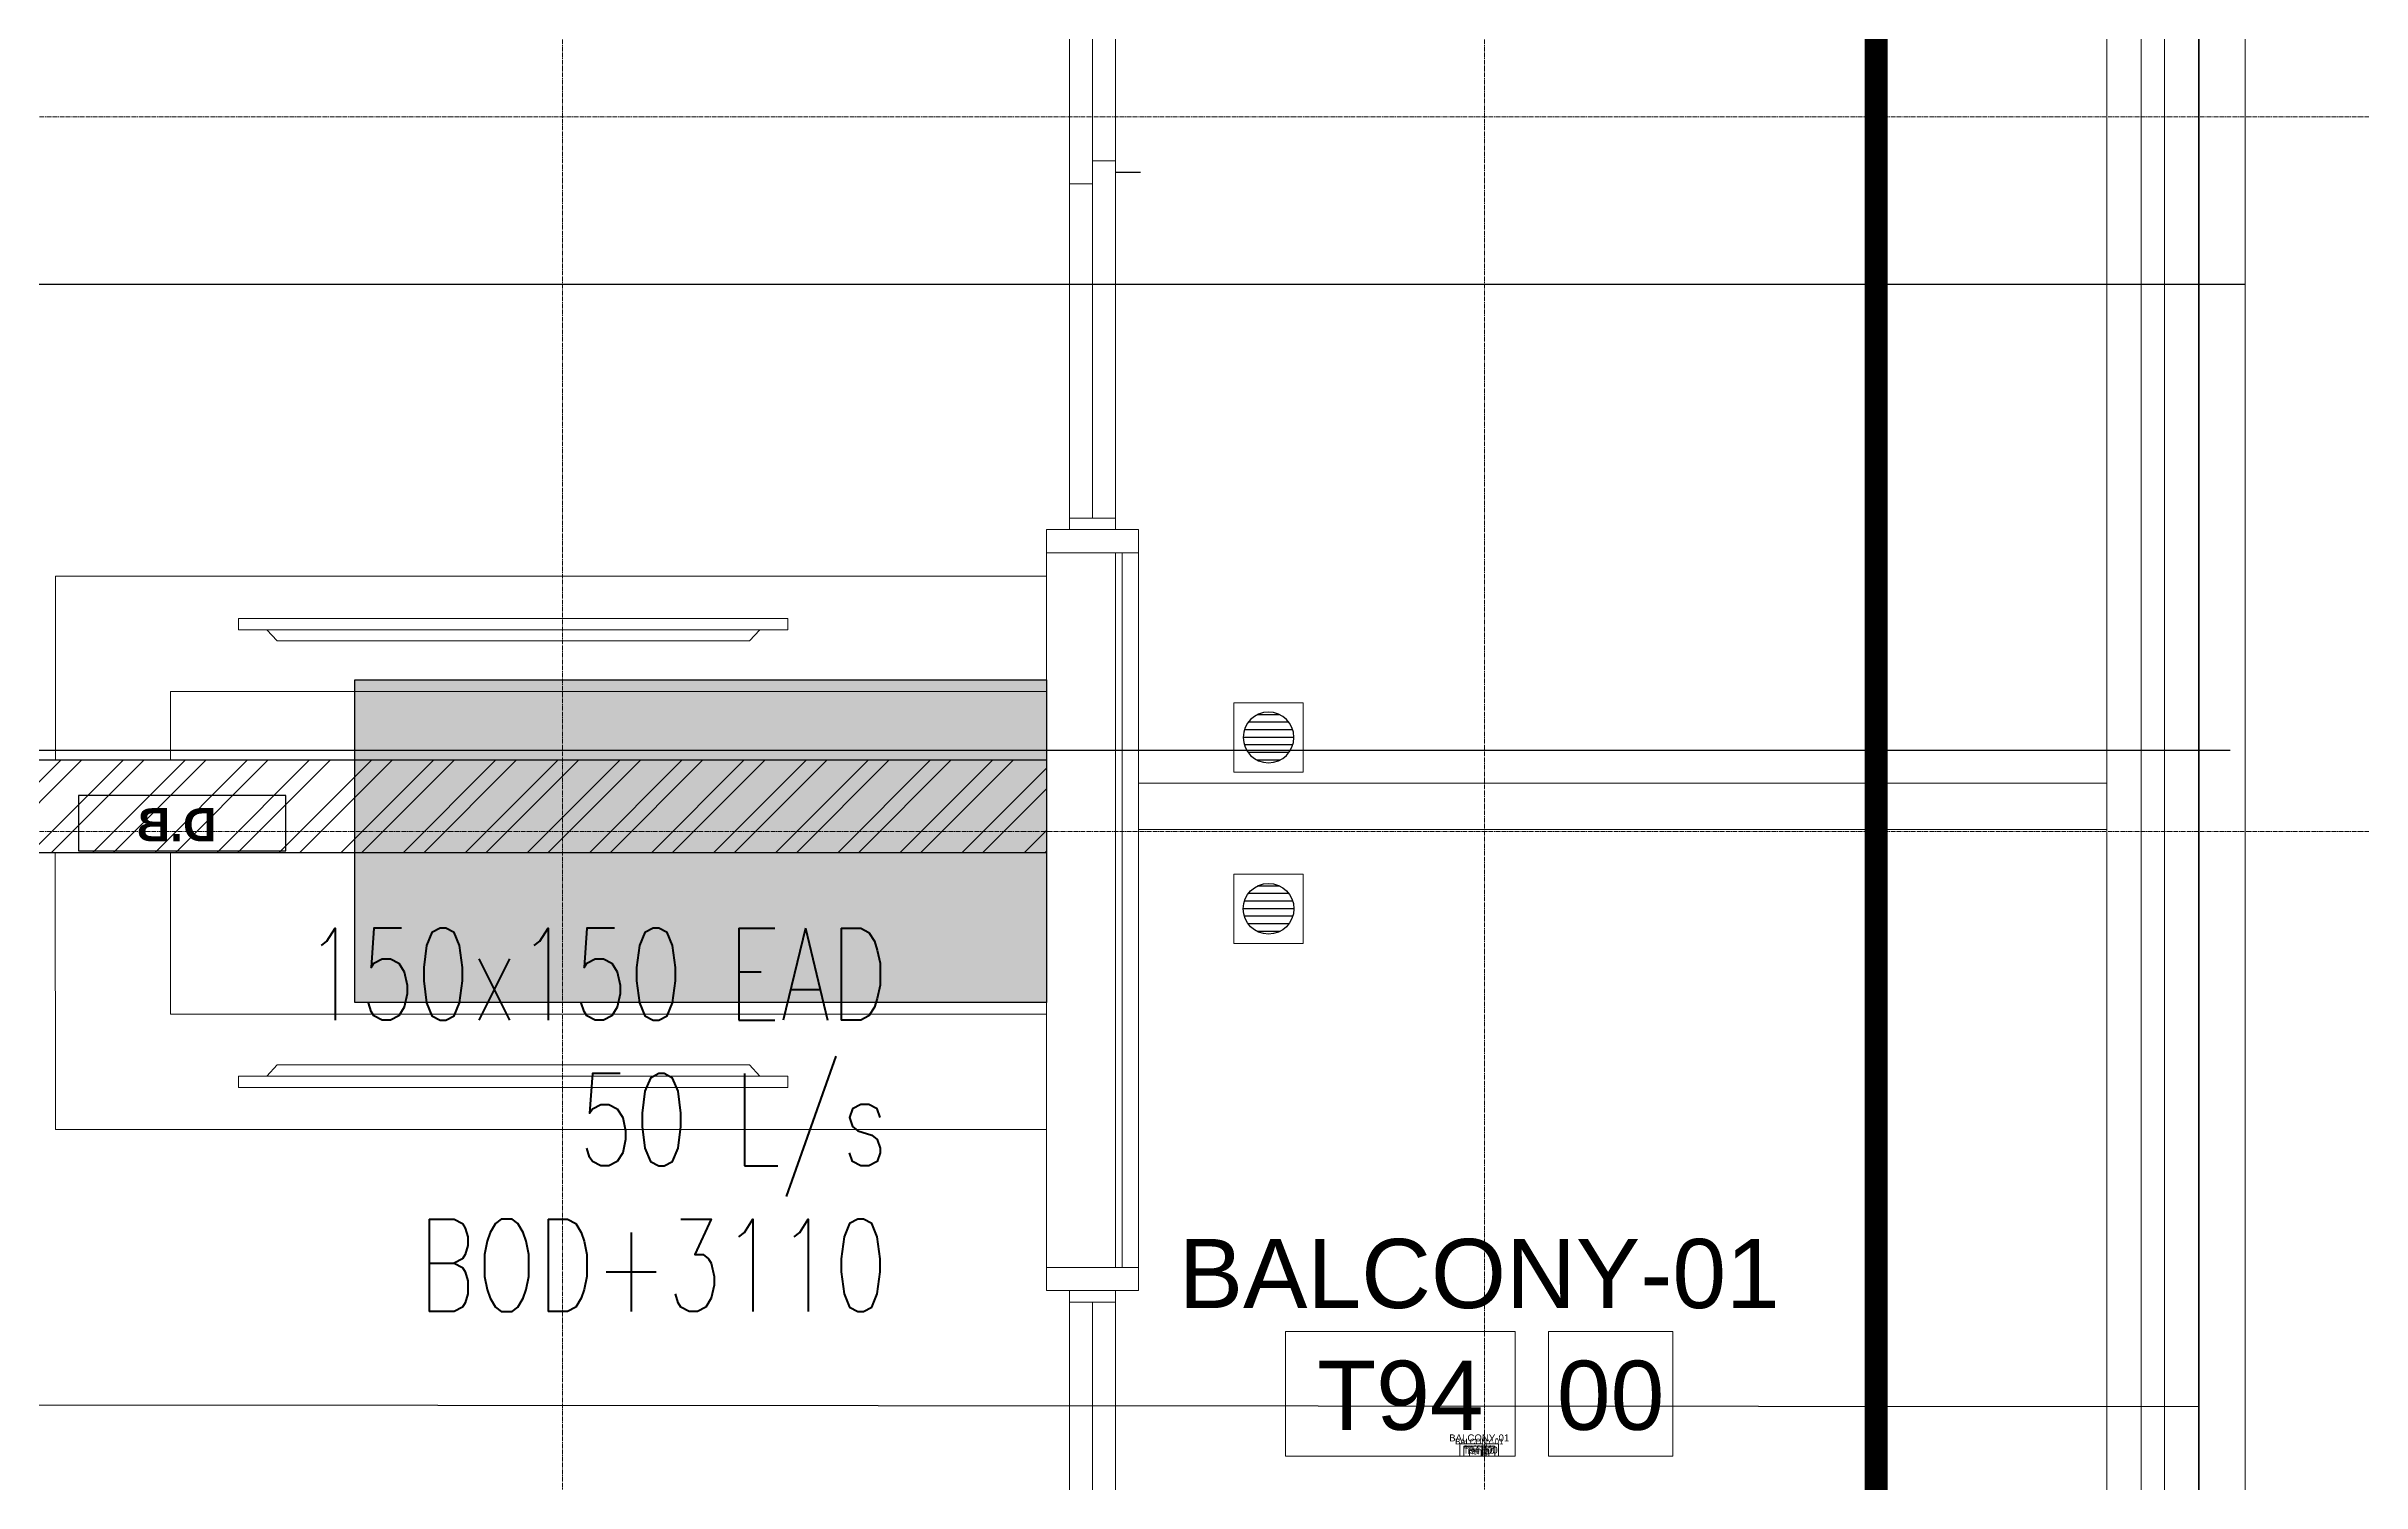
# Model space of a CAD drawing. Header units: millimetres. Extents: x -9226 to 166212, y -13 to 97274.
# Drawn here: x 45830 to 50853, y 65714 to 68828 of the extents above; entities that cross this region are included whole.
import ezdxf
from ezdxf.enums import TextEntityAlignment as Align

# ---------------------------------------------------------------- set-up
doc = ezdxf.new("R2010")
doc.units = ezdxf.units.MM
for name, pattern in [('23491-A-XR-GRID$0$23288-XR-Unit GRIDS$0$CENTER2', [28.575, 19.05, -3.175, 3.175, -3.175]), ('23491-GN-XR-PLOT LIMIT$0$DASHED', [0.75, 0.5, -0.25]), ('23491-XR-AR-2ND FLOOR PLAN$0$1290A0 sheet$0$AUDIT_D_051024121621-1', [0])]:
    doc.linetypes.add(name, pattern=pattern)
doc.layers.get('0').update_dxf_attribs({"color": 8})
doc.layers.get('Defpoints').update_dxf_attribs({"color": 8})
for name, color, linetype in [('0-AC TEXT', 7, 'Continuous'), ('05 - 2ND - 3RD COLUMNS LAYOUT$0$23491-A-XR-GROUND TO PODIUM 3-COL$0$COLUMN', 8, 'Continuous'), ('05 - 2ND - 3RD COLUMNS LAYOUT$0$23491-A-XR-GROUND TO PODIUM 3-COL$0$HATCH', 8, 'Continuous'), ('1.INS', 8, 'Continuous'), ('1.STR', 8, 'Continuous'), ('23491-GN-XR-PLOT LIMIT$0$ARCADE', 8, 'Continuous'), ('23491-GN-XR-PLOT LIMIT$0$BUILDING', 8, 'Continuous'), ('23491-GN-XR-PLOT LIMIT$0$RETAIL', 8, 'Continuous'), ('23491-XR-AR-2ND FLOOR PLAN$0$23491-XR-AR-TYP-FLOOR$0$LLL', 8, 'Continuous'), ('23491-XR-AR-2ND FLOOR PLAN$0$NEC-DR-FIXTURES', 8, 'Continuous'), ('cloud', 15, 'Continuous'), ('FAD', 3, 'Continuous')]:
    doc.layers.add(name, color=color, linetype=linetype)
for name, color, linetype, lineweight in [('05 - 2ND - 3RD COLUMNS LAYOUT$0$MH COL', 15, 'Continuous', 0), ('1.XREF', 8, 'Continuous', 9), ('23491-A-XR-GRID$0$G-ANNO-GRID', 8, '23491-A-XR-GRID$0$23288-XR-Unit GRIDS$0$CENTER2', 0), ('23491-XR-AR-2ND FLOOR PLAN$0$23491-XR-AR-TYP FLOOR 2ND TO 18TH$0$23491-XR-AR-TYP-FLOOR$0$A-FLOR-HRAL', 8, 'Continuous', 15), ('23491-XR-AR-2ND FLOOR PLAN$0$23491-XR-AR-TYP FLOOR 2ND TO 18TH$0$23491-XR-AR-TYP-FLOOR$0$A-FLOR-PN00', 8, 'Continuous', 5), ('23491-XR-AR-2ND FLOOR PLAN$0$23491-XR-AR-TYP FLOOR 2ND TO 18TH$0$23491-XR-AR-TYP-FLOOR$0$A-FLOR-PN01', 8, 'Continuous', 9), ('23491-XR-AR-2ND FLOOR PLAN$0$23491-XR-AR-TYP-FLOOR$0$A-ANNO-TEXT @ 50', 8, 'Continuous', 25), ('23491-XR-AR-2ND FLOOR PLAN$0$23491-XR-AR-TYP-FLOOR$0$A-Glaz-Sill', 8, 'Continuous', 5), ('23491-XR-AR-2ND FLOOR PLAN$0$23491-XR-AR-TYP-FLOOR$0$A-GLAZ-WNDO', 8, 'Continuous', 13), ('23491-XR-AR-2ND FLOOR PLAN$0$A-ANNO-DIMS', 8, 'Continuous', 5), ('23491-XR-AR-2ND FLOOR PLAN$0$A-FLOR-IDEN', 8, 'Continuous', 9), ('23491-XR-AR-2ND FLOOR PLAN$0$A-FLOR-IDEN @ 10', 8, 'Continuous', 9), ('23491-XR-AR-2ND FLOOR PLAN$0$A-FLOR-IDEN @ 100', 8, 'Continuous', 9), ('23491-XR-AR-2ND FLOOR PLAN$0$A-FLOR-IDEN @ 5', 8, 'Continuous', 9), ('23491-XR-AR-2ND FLOOR PLAN$0$A-FLOR-IDEN @ 8', 8, 'Continuous', 9), ('23491-XR-AR-2ND FLOOR PLAN$0$A-FURN-FREE-PLAN', 8, 'Continuous', 5), ('23491-XR-AR-2ND FLOOR PLAN$0$A-WALL', 8, 'Continuous', 30), ('23491-XR-AR-2ND FLOOR PLAN$0$A-WALL-CAVI', 8, 'Continuous', 15), ('23491-XR-AR-2ND FLOOR PLAN$0$A-WALL-PATT', 8, 'Continuous', 5), ('23491-XR-AR-2ND FLOOR PLAN$0$NEC- Glass', 8, 'Continuous', 5), ('A-ANNO-DIMS', 8, 'Continuous', 9), ('MH DIM', 15, 'Continuous', 0), ('MH SLAB', 15, 'Continuous', 0)]:
    doc.layers.add(name, color=color, linetype=linetype, lineweight=lineweight)
doc.styles.add('23491-XR-AR-2ND FLOOR PLAN$0$23491-XR-AR-TYP-FLOOR$0$SDC-TEXT', font='arial.ttf')
doc.styles.add('23491-XR-AR-2ND FLOOR PLAN$0$SDC-TEXT_4_2', font='arial.ttf')
doc.styles.add('ROMANS', font='isocp.shx', dxfattribs={"width": 0.8})
doc.styles.add('ROMANS100', font='romans.shx', dxfattribs={"width": 0.7, "height": 100})
doc.dimstyles.new('JSE', dxfattribs={"dimtxt": 50, "dimasz": 150, "dimexe": 0.18, "dimexo": 0.0625, "dimgap": 50, "dimtad": 0, "dimdec": 0, "dimrnd": 5, "dimzin": 0, "dimdsep": 46, "dimtxsty": 'ROMANS', "dimcen": 0.09, "dimclrd": 7, "dimclre": 7, "dimclrt": 7, "dimadec": 0, "dimazin": 0, "dimtfac": 1, "dimtdec": 0, "dimtofl": 0, "dimtmove": 0, "dimatfit": 3, "dimfxl": 1, "dimtolj": 1, "dimtzin": 0, "dimarcsym": 1})

# ---------------------------------------------------------------- blocks, each defined once
blk = doc.blocks.new('23491-XR-AR-2ND FLOOR PLAN$0$23491-XR-AR-TYP-FLOOR$0$onu')
at = {"layer": '23491-XR-AR-2ND FLOOR PLAN$0$23491-XR-AR-TYP-FLOOR$0$LLL', "color": 8}
blk.add_lwpolyline([(30, 60), (30, 510), (150, 510), (150, 60)], close=True, dxfattribs=at)
at = {"layer": '23491-XR-AR-2ND FLOOR PLAN$0$23491-XR-AR-TYP-FLOOR$0$A-ANNO-TEXT @ 50', "color": 8, "insert": (129.2, 210.5), "char_height": 72, "width": 1966.959, "attachment_point": 7, "rotation": 90, "style": '23491-XR-AR-2ND FLOOR PLAN$0$23491-XR-AR-TYP-FLOOR$0$SDC-TEXT'}
blk.add_mtext('{\\fArial|b1|i0|c0|p34;D.B}', dxfattribs=at)
blk = doc.blocks.new('23491-XR-AR-2ND FLOOR PLAN$0$A$C1cb4348e')
at = {"layer": '23491-XR-AR-2ND FLOOR PLAN$0$23491-XR-AR-TYP-FLOOR$0$A-Glaz-Sill', "color": 8}
for p, q in [((100, 800), (100, 1525)), ((0, 750), (0, 25))]:
    blk.add_line(p, q, dxfattribs=at)
at = {"layer": '23491-XR-AR-2ND FLOOR PLAN$0$NEC- Glass', "color": 8}
for points in [[(100, 1550), (100, 1525), (0, 1525), (0, 1550)], [(0, 1525), (0, 750), (50, 750), (50, 1525)], [(50, 25), (50, 800), (100, 800), (100, 25)], [(100, 0), (100, 25), (0, 25), (0, 0)]]:
    blk.add_lwpolyline(points, close=True, dxfattribs=at)
at = {"layer": 'Defpoints', "color": 8}
blk.add_line((100, 775), (153.9, 775), dxfattribs=at)
blk = doc.blocks.new('23491-XR-AR-2ND FLOOR PLAN$0$A$C9ab14087')
at = {"layer": '23491-XR-AR-2ND FLOOR PLAN$0$23491-XR-AR-TYP-FLOOR$0$A-Glaz-Sill', "color": 8}
for p, q in [((450, -10950, 0), (450, -12500, 0)), ((650, -12500, 0), (650, -10950, 0))]:
    blk.add_line(p, q, dxfattribs=at)
at = {"layer": '23491-XR-AR-2ND FLOOR PLAN$0$23491-XR-AR-TYP-FLOOR$0$A-GLAZ-WNDO', "color": 8}
for points in [[(650, -10950), (650, -10900), (450, -10900), (450, -10950)], [(650, -12550), (650, -12500), (450, -12500), (450, -12550)]]:
    blk.add_lwpolyline(points, close=True, dxfattribs=at)
at = {"layer": '23491-XR-AR-2ND FLOOR PLAN$0$NEC- Glass', "color": 8}
for p, q in [((600, -12500), (600, -10950)), ((614, -12500), (614, -10950))]:
    blk.add_line(p, q, dxfattribs=at)
at = {"layer": '23491-XR-AR-2ND FLOOR PLAN$0$A-ANNO-DIMS', "color": 8}
for p in [(500, -10900), (500, -14100)]:
    blk.add_blockref('23491-XR-AR-2ND FLOOR PLAN$0$A$C1cb4348e', p, dxfattribs=at)
blk = doc.blocks.new('*U507')
at = {"color": 8, "linetype": 'ByBlock'}
for points in [[(1.3, 0), (-7, 0), (-7, 4.5), (1.3, 4.5)], [(2.5, 0), (7, 0), (7, 4.5), (2.5, 4.5)]]:
    blk.add_lwpolyline(points, close=True, dxfattribs=at)
at = {"color": 8, "linetype": 'ByBlock', "style": '23491-XR-AR-2ND FLOOR PLAN$0$SDC-TEXT_4_2'}
for tag, p in [('ROOM-NAME-2', (0, 9.95)), ('ROOM-NAME-1', (0, 6.6)), ('ROOM-NO.', (-2.85, 2.2)), ('ROOM-FINISH', (4.75, 2.2))]:
    blk.add_attdef(tag, text='', height=2.5, dxfattribs=at).set_placement(p, align=Align.MIDDLE_CENTER)
blk = doc.blocks.new('*U777')
at = {"layer": '23491-XR-AR-2ND FLOOR PLAN$0$A-FLOR-IDEN @ 10', "color": 8}
ref = blk.add_blockref('*U507', (48938.8, 65771.1), dxfattribs=dict(at, xscale=5.999999999999999, yscale=5.999999999999999, zscale=5.999999999999999))
ref.add_attrib('ROOM-NO.', 'T94', dxfattribs={"layer": '0', "color": 0, "linetype": 'ByBlock', "height": 15, "style": '23491-XR-AR-2ND FLOOR PLAN$0$SDC-TEXT_4_2'}).set_placement((48921.7, 65784.3), align=Align.MIDDLE_CENTER)
ref.add_attrib('ROOM-FINISH', '00', dxfattribs={"layer": '0', "color": 0, "linetype": 'ByBlock', "height": 15, "style": '23491-XR-AR-2ND FLOOR PLAN$0$SDC-TEXT_4_2'}).set_placement((48967.3, 65784.3), align=Align.MIDDLE_CENTER)
ref.add_attrib('ROOM-NAME-1', 'BALCONY-01', dxfattribs={"layer": '0', "color": 0, "linetype": 'ByBlock', "height": 15, "style": '23491-XR-AR-2ND FLOOR PLAN$0$SDC-TEXT_4_2'}).set_placement((48938.8, 65810.7), align=Align.MIDDLE_CENTER)
at = {"layer": '23491-XR-AR-2ND FLOOR PLAN$0$A-FLOR-IDEN @ 100', "color": 8}
ref = blk.add_blockref('*U507', (48938.8, 65771.1), dxfattribs=dict(at, xscale=60, yscale=60, zscale=60))
ref.add_attrib('ROOM-NO.', 'T94', dxfattribs={"layer": '0', "color": 0, "linetype": 'ByBlock', "height": 150, "style": '23491-XR-AR-2ND FLOOR PLAN$0$SDC-TEXT_4_2'}).set_placement((48767.8, 65903.1), align=Align.MIDDLE_CENTER)
ref.add_attrib('ROOM-FINISH', '00', dxfattribs={"layer": '0', "color": 0, "linetype": 'ByBlock', "height": 150, "style": '23491-XR-AR-2ND FLOOR PLAN$0$SDC-TEXT_4_2'}).set_placement((49223.8, 65903.1), align=Align.MIDDLE_CENTER)
ref.add_attrib('ROOM-NAME-1', 'BALCONY-01', dxfattribs={"layer": '0', "color": 0, "linetype": 'ByBlock', "height": 150, "style": '23491-XR-AR-2ND FLOOR PLAN$0$SDC-TEXT_4_2'}).set_placement((48938.8, 66167.1), align=Align.MIDDLE_CENTER)
at = {"layer": '23491-XR-AR-2ND FLOOR PLAN$0$A-FLOR-IDEN @ 5', "color": 8}
ref = blk.add_blockref('*U507', (48938.8, 65771.1), dxfattribs=dict(at, xscale=3, yscale=3, zscale=3))
ref.add_attrib('ROOM-NO.', 'T94', dxfattribs={"layer": '0', "color": 0, "linetype": 'ByBlock', "height": 7.5, "style": '23491-XR-AR-2ND FLOOR PLAN$0$SDC-TEXT_4_2'}).set_placement((48930.2, 65777.7), align=Align.MIDDLE_CENTER)
ref.add_attrib('ROOM-FINISH', '00', dxfattribs={"layer": '0', "color": 0, "linetype": 'ByBlock', "height": 7.5, "style": '23491-XR-AR-2ND FLOOR PLAN$0$SDC-TEXT_4_2'}).set_placement((48953, 65777.7), align=Align.MIDDLE_CENTER)
ref.add_attrib('ROOM-NAME-1', 'BALCONY-01', dxfattribs={"layer": '0', "color": 0, "linetype": 'ByBlock', "height": 7.5, "style": '23491-XR-AR-2ND FLOOR PLAN$0$SDC-TEXT_4_2'}).set_placement((48938.8, 65790.9), align=Align.MIDDLE_CENTER)
at = {"layer": '23491-XR-AR-2ND FLOOR PLAN$0$A-FLOR-IDEN @ 8', "color": 8}
ref = blk.add_blockref('*U507', (48938.8, 65771.1), dxfattribs=dict(at, xscale=4.8, yscale=4.8, zscale=4.8))
ref.add_attrib('ROOM-NO.', 'T94', dxfattribs={"layer": '0', "color": 0, "linetype": 'ByBlock', "height": 12, "style": '23491-XR-AR-2ND FLOOR PLAN$0$SDC-TEXT_4_2'}).set_placement((48925.1, 65781.6), align=Align.MIDDLE_CENTER)
ref.add_attrib('ROOM-FINISH', '00', dxfattribs={"layer": '0', "color": 0, "linetype": 'ByBlock', "height": 12, "style": '23491-XR-AR-2ND FLOOR PLAN$0$SDC-TEXT_4_2'}).set_placement((48961.6, 65781.6), align=Align.MIDDLE_CENTER)
ref.add_attrib('ROOM-NAME-1', 'BALCONY-01', dxfattribs={"layer": '0', "color": 0, "linetype": 'ByBlock', "height": 12, "style": '23491-XR-AR-2ND FLOOR PLAN$0$SDC-TEXT_4_2'}).set_placement((48938.8, 65802.8), align=Align.MIDDLE_CENTER)
blk = doc.blocks.new('23491-XR-AR-2ND FLOOR PLAN$0$A$C241a284a')
at = {"color": 8}
for p, q in [((-60, -733.3), (-60, 733.3)), ((-60, 733.3), (-30, 733.3)), ((-30, -733.3), (-30, 733.3)), ((-30, 658.3), (0, 630.8)), ((0, -630.8), (0, 630.8)), ((-30, -658.3), (0, -630.8)), ((-60, -733.3), (-30, -733.3))]:
    blk.add_line(p, q, dxfattribs=at)
blk = doc.blocks.new('23491-GN-XR-PLOT LIMIT')
at = {"layer": '23491-GN-XR-PLOT LIMIT$0$ARCADE', "color": 8}
blk.add_lwpolyline([(48271.7, 23525.6, 0.000496), (5000, 16088.4), (5000, 11014.2, -0.000526), (50902.2, 18902.5), (55000, 23715.1), (55000, 82243.6), (50763.6, 86480), (9264.6, 86480), (5000, 82215.4), (5000, 81480), (48692.6, 81480), (50500, 80172.6), (50500, 25555.4)], format="xyb", close=True, dxfattribs=at)
at = {"layer": '23491-GN-XR-PLOT LIMIT$0$BUILDING', "color": 8, "linetype": '23491-GN-XR-PLOT LIMIT$0$DASHED', "ltscale": 15, "flags": 128}
blk.add_lwpolyline([(48692.6, 81480), (11335.6, 81480), (10000, 80144.4), (10000, 6804.2, -0.000414), (46066.1, 13003.5), (50500, 17623.6), (50500, 80172.6)], format="xyb", close=True, dxfattribs=at)
at = {"layer": '23491-GN-XR-PLOT LIMIT$0$RETAIL', "color": 8}
blk.add_lwpolyline([(48271.7, 23525.6), (50500, 25555.4), (50500, 80172.6), (48692.6, 81480), (5000, 81480), (5000, 71480), (40000, 71480), (40000, 32256.2, 0.000401), (5000, 26236.7), (5000, 16088.4, -0.000496)], format="xyb", close=True, dxfattribs=at)
blk = doc.blocks.new('23491-XR-AR-2ND FLOOR PLAN$0$A$C09286910')
at = {"layer": '23491-XR-AR-2ND FLOOR PLAN$0$NEC-DR-FIXTURES', "color": 8}
for p, q in [((-0.0164, -0.0525), (-0.0164, 0.0525)), ((0, -0.055), (0, 0.055)), ((0.0164, -0.0525), (0.0164, 0.0525)), ((-0.0492, -0.0246), (-0.0492, 0.0246)), ((-0.0328, -0.0442), (-0.0328, 0.0442)), ((0.0328, -0.0442), (0.0328, 0.0442)), ((0.0492, -0.0246), (0.0492, 0.0246))]:
    blk.add_line(p, q, dxfattribs=at)
at = {"layer": '23491-XR-AR-2ND FLOOR PLAN$0$NEC-DR-FIXTURES', "color": 8, "lineweight": 0, "ltscale": 0.5}
blk.add_lwpolyline([(-0.075, -0.075), (0.075, -0.075), (0.075, 0.075), (-0.075, 0.075)], close=True, dxfattribs=at)
at = {"layer": '23491-XR-AR-2ND FLOOR PLAN$0$NEC-DR-FIXTURES', "color": 8, "linetype": 'ByBlock'}
blk.add_circle((0, 0), 0.055, dxfattribs=at)
blk = doc.blocks.new('23491-XR-AR-2ND FLOOR PLAN')
at = {"layer": '23491-XR-AR-2ND FLOOR PLAN$0$A-WALL-PATT'}
h = blk.add_hatch(dxfattribs=at)
h.set_pattern_fill('ANSI32', color=8, scale=10)
h.paths.add_polyline_path([(39850, 67880), (39850, 67980), (40250, 67980), (40250, 66380), (40300, 66330), (40350, 66280), (40350, 68080), (39650, 68080), (39650, 66280), (40350, 66280), (40250, 66380), (39850, 66380)])
h.paths.add_polyline_path([(40350, 67280), (40350, 67130), (40352.3, 67080), (42350, 67080), (42350, 67280)])
h.paths.add_polyline_path([(42900, 67280), (43000, 67280), (43000, 67880), (42900, 67880)])
h.paths.add_polyline_path([(48000, 67080), (48000, 67280), (43949.9, 67280), (43949.9, 67080)])
h.paths.add_polyline_path([(43000, 66883.3), (42900, 66883.3), (42900, 66280), (43000, 66280)])
at = {"layer": '23491-XR-AR-2ND FLOOR PLAN$0$23491-XR-AR-TYP FLOOR 2ND TO 18TH$0$23491-XR-AR-TYP-FLOOR$0$A-FLOR-HRAL', "color": 8}
for points in [[(43850, 81405), (48500, 81405, -0.414214), (50425, 79480), (50425, 19058.3)], [(43850, 81355), (48500, 81355, -0.414214), (50375, 79480), (50375, 19049.7)]]:
    blk.add_lwpolyline(points, format="xyb", dxfattribs=at)
at = {"layer": '23491-XR-AR-2ND FLOOR PLAN$0$23491-XR-AR-TYP FLOOR 2ND TO 18TH$0$23491-XR-AR-TYP-FLOOR$0$A-FLOR-PN00', "color": 8}
blk.add_lwpolyline([(29250, 81580), (48500, 81580, -0.414214), (50600, 79480), (50600, 18944.4, -0.209971), (49952.9, 17471.5), (44238, 12871.7)], format="xyb", dxfattribs=at)
at = {"layer": '23491-XR-AR-2ND FLOOR PLAN$0$23491-XR-AR-TYP FLOOR 2ND TO 18TH$0$23491-XR-AR-TYP-FLOOR$0$A-FLOR-PN01', "color": 8}
for points in [[(43850, 81480), (48500, 81480, -0.414214), (50500, 79480), (50500, 18868.3)], [(43850, 81280), (48500, 81280, -0.414214), (50300, 79480), (50300, 19036.9)]]:
    blk.add_lwpolyline(points, format="xyb", dxfattribs=at)
at = {"layer": '23491-XR-AR-2ND FLOOR PLAN$0$A-FURN-FREE-PLAN', "color": 8}
for points in [[(48000, 67429.1), (46100, 67429.1), (46100, 67280), (45975, 67280), (45850, 67280), (45850, 67429.1), (45850, 67679.1), (48000, 67679.1)], [(48000, 66729.1), (46100, 66729.1), (46099.9, 67079.7), (45849.9, 67079.7), (45850, 66479.1), (48000, 66479.1)]]:
    blk.add_lwpolyline(points, close=True, dxfattribs=at)
at = {"layer": '23491-XR-AR-2ND FLOOR PLAN$0$A-WALL', "color": 8}
blk.add_line((48000, 67280), (40350, 67280), dxfattribs=at)
blk.add_lwpolyline([(40350, 66280), (40350, 67080), (48000, 67080)], dxfattribs=at)
at = {"layer": '23491-XR-AR-2ND FLOOR PLAN$0$A-WALL-CAVI', "color": 8}
for p, q in [((48200, 67230), (50300, 67230)), ((48200, 67130), (50300, 67130))]:
    blk.add_line(p, q, dxfattribs=at)
at = {"layer": '23491-XR-AR-2ND FLOOR PLAN$0$23491-XR-AR-TYP-FLOOR$0$A-Glaz-Sill', "color": 8, "lineweight": 25, "xscale": -1, "rotation": 90.02263571955257}
blk.add_blockref('23491-XR-AR-2ND FLOOR PLAN$0$23491-XR-AR-TYP-FLOOR$0$onu', (46409.9, 67233.5, 0), dxfattribs=at)
at = {"layer": '23491-XR-AR-2ND FLOOR PLAN$0$A-ANNO-DIMS', "color": 8}
blk.add_blockref('23491-XR-AR-2ND FLOOR PLAN$0$A$C9ab14087', (47550, 78680), dxfattribs=at)
at = {"layer": '23491-XR-AR-2ND FLOOR PLAN$0$A-FLOR-IDEN'}
blk.add_blockref('*U777', (0, 0), dxfattribs=at)
at = {"layer": '23491-XR-AR-2ND FLOOR PLAN$0$A-FURN-FREE-PLAN', "color": 8, "yscale": 0.8122499999999998, "zscale": 0.8122499999999998, "rotation": 270}
for p, xscale in [((46843.2, 67538.7), 0.8122499999999998), ((46843.2, 66619.4), -0.8122499999999998)]:
    blk.add_blockref('23491-XR-AR-2ND FLOOR PLAN$0$A$C241a284a', p, dxfattribs=dict(at, xscale=xscale))
at = {"layer": '23491-XR-AR-2ND FLOOR PLAN$0$A-WALL-CAVI', "color": 8}
blk.add_blockref('23491-GN-XR-PLOT LIMIT', (0, 0), dxfattribs=at)
at = {"layer": '23491-XR-AR-2ND FLOOR PLAN$0$NEC-DR-FIXTURES', "color": 8, "linetype": '23491-XR-AR-2ND FLOOR PLAN$0$1290A0 sheet$0$AUDIT_D_051024121621-1', "yscale": 1000.000000000006, "rotation": 90}
for p, xscale, zscale in [((48481.7, 67329.5, 0.1), -1000.000000000006, 999.9999999999999), ((48481.7, 66958, 0.1), 1000.000000000006, 1000.000000000006)]:
    blk.add_blockref('23491-XR-AR-2ND FLOOR PLAN$0$A$C09286910', p, dxfattribs=dict(at, xscale=xscale, zscale=zscale))
blk = doc.blocks.new('23491-A-XR-GRID')
at = {"layer": '23491-A-XR-GRID$0$G-ANNO-GRID', "color": 8, "ltscale": 0.5}
for p, q in [((46950, 96273.8), (46950, 35106.4)), ((48950, 96273.8), (48950, 35129.3)), ((-8075.9, 68675.3, 0), (56827.8, 68675.3, 0)), ((-8075.9, 67125.3, 0), (56827.8, 67125.3, 0))]:
    blk.add_line(p, q, dxfattribs=at)
blk = doc.blocks.new('05 - 2ND - 3RD COLUMNS LAYOUT')
at = {"layer": '05 - 2ND - 3RD COLUMNS LAYOUT$0$23491-A-XR-GROUND TO PODIUM 3-COL$0$HATCH'}
h = blk.add_hatch(color=256, dxfattribs=at)
h.dxf.hatch_style = 1
h.paths.add_polyline_path([(46499.9, 66754.7), (46499.9, 67454.7), (47999.9, 67454.7), (47999.9, 66754.7)])
at = {"layer": '05 - 2ND - 3RD COLUMNS LAYOUT$0$23491-A-XR-GROUND TO PODIUM 3-COL$0$COLUMN', "elevation": 0}
blk.add_lwpolyline([(46499.9, 66754.7), (46499.9, 67454.7), (47999.9, 67454.7), (47999.9, 66754.7)], close=True, dxfattribs=at)
blk = doc.blocks.new('XREF')
at = {"layer": 'A-ANNO-DIMS', "color": 8}
blk.add_blockref('23491-XR-AR-2ND FLOOR PLAN', (0, 0), dxfattribs=at)
blk.add_blockref('23491-A-XR-GRID', (0, 0))
at = {"layer": 'A-ANNO-DIMS'}
blk.add_blockref('05 - 2ND - 3RD COLUMNS LAYOUT', (0, 0), dxfattribs=at)
blk = doc.blocks.new('I LOVE U05 - 2ND - 3RD COLUMNS LAYOUT$0$A$C9456dc06')
at = {"layer": '05 - 2ND - 3RD COLUMNS LAYOUT$0$23491-A-XR-GROUND TO PODIUM 3-COL$0$HATCH'}
h = blk.add_hatch(color=15, dxfattribs=at)
h.dxf.hatch_style = 1
h.paths.add_polyline_path([(8650, 32575), (8650, 33275), (10150, 33275), (10150, 32575)])
at = {"layer": '05 - 2ND - 3RD COLUMNS LAYOUT$0$MH COL', "color": 15, "ltscale": 5, "elevation": 0}
blk.add_lwpolyline([(8650, 32575), (8650, 33275), (10150, 33275), (10150, 32575)], close=True, dxfattribs=at)
blk = doc.blocks.new('I LOVE U05 - 2ND - 3RD COLUMNS LAYOUT')
at = {"color": 15}
blk.add_blockref('I LOVE U05 - 2ND - 3RD COLUMNS LAYOUT$0$A$C9456dc06', (39456, 35273.4, 0), dxfattribs=at)
blk = doc.blocks.new('I LOVE USTR')
at = {"layer": 'MH SLAB', "const_width": 50}
blk.add_lwpolyline([(43216.4, 17719.1), (44047.4, 12883.2, -0.093317), (43355.2, 12622.3), (12015.4, 7239.6, -0.414199), (10629.5, 8219), (9935.6, 12256.9), (11019.7, 12443.2), (9740.9, 19884.8), (10254.3, 19973), (10238.2, 20067), (12308.6, 20422.8), (10825.9, 29051.1, -0.414214), (11805.3, 30437), (26850, 33022.3), (26850, 34179.9), (27600.4, 34180), (27600.4, 79563.2, -0.414214), (29600.4, 81563.2), (37750, 81563.2), (47799.9, 81563.2, -0.414214), (49799.9, 79563.2), (49799.9, 18850.6), (43216.4, 17719.1)], format="xyb", dxfattribs=at)
at = {"layer": 'MH DIM', "color": 15}
blk.add_blockref('I LOVE U05 - 2ND - 3RD COLUMNS LAYOUT', (-1606, -1093.4, 0), dxfattribs=at)
blk = doc.blocks.new('A$C32d94600')
at = {"layer": 'cloud', "color": 15}
blk.add_blockref('I LOVE USTR', (-5100, -86375.9, 0), dxfattribs=at)

msp = doc.modelspace()

# ---------------------------------------------------------------- block references
at = {"layer": '1.STR'}
msp.add_blockref('A$C32d94600', (5100, 86375.3), dxfattribs=at)

# ---------------------------------------------------------------- next in the draw order: block references
at = {"layer": '1.XREF'}
msp.add_blockref('XREF', (0, 0), dxfattribs=at)

# ---------------------------------------------------------------- next in the draw order: texts
at = {"layer": '0-AC TEXT', "insert": (47657, 66916.1), "char_height": 200, "width": 2328.667, "attachment_point": 3, "line_spacing_factor": 0.946776, "style": 'ROMANS100'}
msp.add_mtext('150x150 EAD\\P50 L/s\\PBOD+3110', dxfattribs=at)

# ---------------------------------------------------------------- next in the draw order: leaders
at = {"layer": '1.INS'}
for points in [[(39453.1, 67302, 0), (50567.9, 67302, 0)], [(41007.1, 65886.3, 0), (50500, 65878.6, 0)]]:
    msp.add_leader(points, dimstyle='JSE', override={"dimgap": 50, "dimtad": 0}, dxfattribs=at)
at = {"layer": 'FAD'}
msp.add_leader([(41619.9, 68312.3, 0), (50600, 68312.3, 0)], dimstyle='JSE', override={"dimgap": 50, "dimtad": 0}, dxfattribs=at)

doc.saveas('drawing.dxf')
